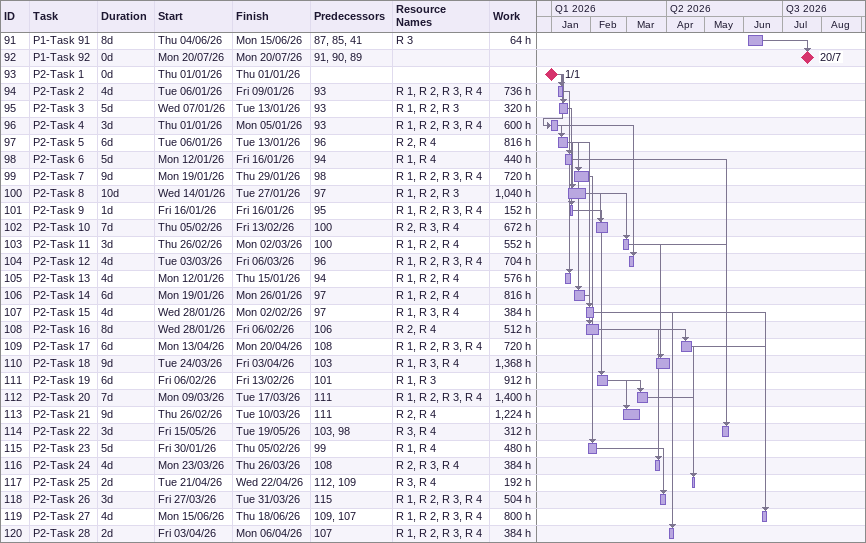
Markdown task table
| ID | Task | Duration | Start | Finish | Predecessors | Resources | Work (h) |
|---|---|---|---|---|---|---|---|
| 91 | P1-Task 91 | 8d | 2026-06-04 | 2026-06-15 | 87, 85, 41 | R 3 | 64 |
| 92 | P1-Task 92 | 0d | 2026-07-20 | 2026-07-20 | 91, 90, 89 |  |  |
| 93 | P2-Task 1 | 0d | 2026-01-01 | 2026-01-01 |  |  |  |
| 94 | P2-Task 2 | 4d | 2026-01-06 | 2026-01-09 | 93 | R 1, R 2, R 3, R 4 | 736 |
| 95 | P2-Task 3 | 5d | 2026-01-07 | 2026-01-13 | 93 | R 1, R 2, R 3 | 320 |
| 96 | P2-Task 4 | 3d | 2026-01-01 | 2026-01-05 | 93 | R 1, R 2, R 3, R 4 | 600 |
| 97 | P2-Task 5 | 6d | 2026-01-06 | 2026-01-13 | 96 | R 2, R 4 | 816 |
| 98 | P2-Task 6 | 5d | 2026-01-12 | 2026-01-16 | 94 | R 1, R 4 | 440 |
| 99 | P2-Task 7 | 9d | 2026-01-19 | 2026-01-29 | 98 | R 1, R 2, R 3, R 4 | 720 |
| 100 | P2-Task 8 | 10d | 2026-01-14 | 2026-01-27 | 97 | R 1, R 2, R 3 | 1040 |
| 101 | P2-Task 9 | 1d | 2026-01-16 | 2026-01-16 | 95 | R 1, R 2, R 3, R 4 | 152 |
| 102 | P2-Task 10 | 7d | 2026-02-05 | 2026-02-13 | 100 | R 2, R 3, R 4 | 672 |
| 103 | P2-Task 11 | 3d | 2026-02-26 | 2026-03-02 | 100 | R 1, R 2, R 4 | 552 |
| 104 | P2-Task 12 | 4d | 2026-03-03 | 2026-03-06 | 96 | R 1, R 2, R 3, R 4 | 704 |
| 105 | P2-Task 13 | 4d | 2026-01-12 | 2026-01-15 | 94 | R 1, R 2, R 4 | 576 |
| 106 | P2-Task 14 | 6d | 2026-01-19 | 2026-01-26 | 97 | R 1, R 2, R 4 | 816 |
| 107 | P2-Task 15 | 4d | 2026-01-28 | 2026-02-02 | 97 | R 1, R 3, R 4 | 384 |
| 108 | P2-Task 16 | 8d | 2026-01-28 | 2026-02-06 | 106 | R 2, R 4 | 512 |
| 109 | P2-Task 17 | 6d | 2026-04-13 | 2026-04-20 | 108 | R 1, R 2, R 3, R 4 | 720 |
| 110 | P2-Task 18 | 9d | 2026-03-24 | 2026-04-03 | 103 | R 1, R 3, R 4 | 1368 |
| 111 | P2-Task 19 | 6d | 2026-02-06 | 2026-02-13 | 101 | R 1, R 3 | 912 |
| 112 | P2-Task 20 | 7d | 2026-03-09 | 2026-03-17 | 111 | R 1, R 2, R 3, R 4 | 1400 |
| 113 | P2-Task 21 | 9d | 2026-02-26 | 2026-03-10 | 111 | R 2, R 4 | 1224 |
| 114 | P2-Task 22 | 3d | 2026-05-15 | 2026-05-19 | 103, 98 | R 3, R 4 | 312 |
| 115 | P2-Task 23 | 5d | 2026-01-30 | 2026-02-05 | 99 | R 1, R 4 | 480 |
| 116 | P2-Task 24 | 4d | 2026-03-23 | 2026-03-26 | 108 | R 2, R 3, R 4 | 384 |
| 117 | P2-Task 25 | 2d | 2026-04-21 | 2026-04-22 | 112, 109 | R 3, R 4 | 192 |
| 118 | P2-Task 26 | 3d | 2026-03-27 | 2026-03-31 | 115 | R 1, R 2, R 3, R 4 | 504 |
| 119 | P2-Task 27 | 4d | 2026-06-15 | 2026-06-18 | 109, 107 | R 1, R 2, R 3, R 4 | 800 |
| 120 | P2-Task 28 | 2d | 2026-04-03 | 2026-04-06 | 107 | R 1, R 2, R 3, R 4 | 384 |
